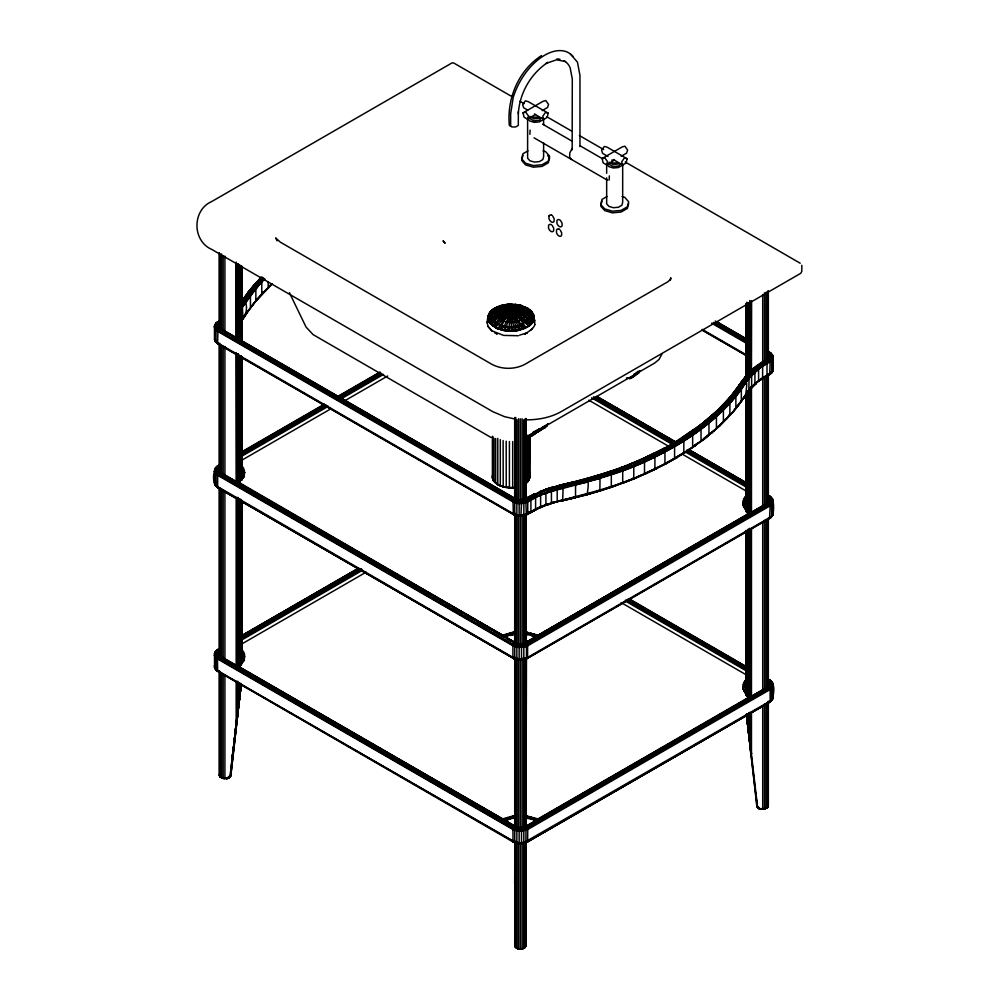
<?xml version="1.0" encoding="UTF-8"?>
<svg xmlns="http://www.w3.org/2000/svg" width="999" height="999" viewBox="0 0 999 999"><rect width="100%" height="100%" fill="white"/><g stroke="black" fill="none" stroke-linecap="round" stroke-linejoin="round"><path stroke-width="1.5" d="M215.959 668.731L218.082 671.64C215.597 670.042 213.599 667.182 214.997 664.26L214.585 667.569L216.771 670.766L219.43 671.216L218.719 671.628L216.771 670.766L214.585 667.569L214.473 653.945L216.458 650.399L218.719 649.263L219.43 649.675L218.007 653.696L220.667 657.067L218.981 655.169L218.968 652.634L220.517 651.286M223.364 474.9L218.981 471.441L218.968 468.906L220.517 467.557M219.28 672.102L219.28 774.962C219.418 777.384 223.464 778.895 224.912 778.209L224.912 675.349M237.3 682.255L237.263 714.922L236.164 723.276L236.164 681.218M237.325 666.683L237.55 498.638M237.575 483.079L237.75 353.933M237.762 339.922L237.874 263.686L238.099 338.449M219.28 774.962L220.354 773.051L219.568 775.973C221.928 779.407 229.533 779.869 230.819 775.274L241.209 683.965L236.538 723.239L237.787 713.948L237.799 681.206M237.799 667.182L237.849 497.377M237.849 483.366L237.874 354.058M237.874 338.486L237.899 263.711M239.298 683.566L239.173 702.035L237.2 715.546M239.298 666.445L239.373 499.862M239.373 482.742L239.423 356.643M239.435 339.51L239.46 264.785M238.299 683.378L238.311 706.78L239.623 698.825L240.147 684.515M240.172 665.821L240.384 500.761M240.409 480.519L240.572 355.944M240.584 341.933L240.684 265.634L240.809 341.845M240.834 683.403L240.509 689.26L240.509 684.59M240.522 664.335L240.597 499.25M240.609 480.569L240.659 355.969M241.283 501.56L241.146 665.396L240.959 500.524M241.296 479.882L241.408 356.418L241.433 479.757M241.421 341.146L241.508 265.909M241.371 663.348L241.421 501.411M241.783 663.448L241.721 500.299M241.77 478.696L241.758 357.03L241.783 478.409M241.783 341.621L241.783 266.808L241.783 341.496M494.055 438.386L494.055 481.443C492.07 481.705 492.882 470.504 492.557 476.198C493.469 486.451 506.53 488.548 514.822 487.562L509.415 487.649L509.415 441.521M215.484 651.598L214.473 653.945L217.208 650.162L220.667 652.172L219.568 653.046L217.332 651.348L215.484 651.598L214.473 655.307L217.482 658.915L512.912 829.47L519.155 831.205L527.759 829.47L770.142 689.535L770.903 688.536L768.968 686.276L766.957 687.699L768.643 685.789L768.056 683.678L770.416 682.23L772.314 682.542L773.151 685.926L771.603 688.473L769.979 688.648L527.597 828.583L525.924 830.319L525.961 945.529C524.987 949.899 518.618 949.612 515.659 947.427L514.71 944.642L515.084 939.385M514.81 842.432L514.71 884.09L514.822 840.921M514.947 827.197L514.897 657.205M514.96 643.356L514.947 513.973M514.972 498.464L514.972 417.445M524.887 843.006L524.887 947.439L525.961 944.642L525.861 842.432L525.861 883.903L525.212 883.715L524.999 870.566L525.312 842.307L524.975 866.233L525.961 884.09L525.012 862.499L524.912 947.102C522.352 950.099 515.784 949.637 514.71 945.529C515.584 949.275 519.842 949.2 522.839 948.675L525.249 947.277L524.05 948.201L525.961 945.529L524.05 948.201M525.786 946.328L525.387 880.681L525.212 883.715L525.711 881.78L525.961 884.09L525.012 858.69M525.462 658.666L525.324 826.747L525.112 658.266M525.599 643.593L525.586 515.484M525.649 498.563L525.661 418.993L525.711 498.401M525.861 945.828L525.961 943.655M525.961 827.409L525.899 658.503M525.961 643.344L525.936 515.109L527.759 513.461L527.759 501.823L525.561 498.851L521.266 500.949L518.843 500.149L521.266 500.949M525.936 499.512L525.949 418.456L525.961 499.775M540.584 428.334L528.371 435.726L528.046 481.443L524.612 484.328L528.109 481.118L529.682 477.959L528.971 464.86M746.078 695.391L746.016 530.531M746.091 511.713L746.066 393.469L746.203 510.377M746.103 304.308L746.203 376.448M746.678 531.143L746.515 694.517L746.34 530.781M746.69 510.926L746.802 392.682M746.815 375.574L746.877 302.447L747.052 375.674M768.343 701.161L768.343 805.581L767.632 807.342L765.222 808.74L759.839 808.628L757.454 806.056L746.79 714.023M746.79 695.316L746.84 531.655M746.84 511.388L746.877 391.371M756.705 800.049L756.705 805.681L758.541 808.291L757.08 806.031L747.976 727.584L747.901 713.736M747.914 696.565L748.014 529.57M748.014 512.4L748.089 390.671M748.101 373.501L748.139 303.271L748.301 373.389M751.46 711.85L751.46 753.895L746.415 714.585L749.312 738.436L749.337 712.437M749.5 528.359L749.225 697.015L538.074 818.918L525.162 815.571M749.512 512.762L749.625 389.523M749.637 372.365L749.7 302.16M761.188 809.153L758.353 808.303L761.188 809.153C758.716 810.639 755.456 803.233 757.379 807.354L759.777 808.878L762.712 809.153L762.712 705.968M762.712 809.153L767.394 807.492L768.169 806.393L767.632 804.445L768.069 806.593C766.021 809.702 760.926 809.527 758.541 808.291M238.811 702.871L238.848 682.604L238.811 702.871L239.623 698.825M238.873 665.459L239.098 498.651M239.123 483.066L239.298 356.793M239.323 339.648L239.435 264.822L239.623 339.722M747.527 696.39L747.776 529.47M747.801 512.312L747.976 390.621M748.001 373.464L748.114 303.259M748.888 696.116L749.213 529.482M749.25 512.35L749.487 389.323M749.525 373.751L749.662 302.11L749.75 373.776M749.312 737.399L751.46 753.895L746.39 714.223L750.374 746.952L750.436 712.774M750.474 697.165L750.873 528.621M750.898 513.011L751.198 386.601M751.236 371.004L751.398 300.774M768.968 517.832L768.905 518.518L770.504 517.932L772.939 514.81L772.627 511.151M767.12 686.987C772.864 685.302 766.183 681.093 768.905 679.882L769.542 679.869C775.948 683.89 773.701 693.806 772.177 699.862L522.165 843.656L527.16 842.194L769.542 702.26L772.939 698.538L772.627 694.879M526.635 436.288L526.261 483.279L528.046 481.443L527.597 436.813L526.411 483.079L525.599 437.162M220.042 320.454L216.833 322.677L214.473 326.298L214.473 339.285L216.658 342.982L219.081 343.818L217.957 343.931L214.723 339.86L214.997 336.613L215.334 341.546L217.957 343.931L513.374 514.485C525.374 520.604 535.202 507.729 545.904 504.67C578.983 495.067 613.186 488.523 644.517 473.551C676.123 459.365 706.243 440.621 729.894 415.035C743.156 402.56 749.625 383.441 767.007 375.324L767.007 363.686L764.809 360.726C745.154 370.379 737.037 392.17 721.64 406.605M529.158 474.063L528.983 479.907L529.445 436.351L536.088 432.13M217.957 343.931L216.021 341.833L216.021 330.194L214.473 326.298L216.109 323.077L219.68 322.252L220.205 322.952L218.631 326.261L220.667 329.42L217.819 325.612L219.68 322.252L217.957 321.653C213.986 323.414 213.112 329.433 217.482 331.256L512.912 501.823C524.8 508.116 535.002 495.754 545.904 493.031C582.717 482.704 620.616 474.787 654.919 457.08C687.924 440.896 719.218 419.255 741.345 389.473C748.663 376.698 760.002 366.833 772.627 359.603L773.126 356.818L772.277 354.633L769.68 352.272L768.543 352.385L767.944 352.884L769.804 355.794L768.868 358.054L760.264 363.836L768.868 358.054L770.803 358.666L771.765 360.152L771.565 373.077L760.127 379.657M215.484 467.869L214.585 471.328L216.358 473.913L513.399 645.516L519.155 647.477L520.029 647.04C518.194 642.919 525.187 642.27 524.737 646.478L519.155 647.477L512.912 645.741L217.482 475.187L214.473 471.578L215.01 468.556L216.321 467.532L219.568 469.318L220.667 468.444L218.119 466.658L216.458 466.67C212.862 472.015 211.726 483.866 218.082 487.912L513.511 658.466L516.545 658.965M214.51 653.658L216.358 657.642L513.399 829.245L519.155 831.205L520.029 830.768L520.129 827.696L525.811 826.56L768.194 686.613C772.227 686.413 770.266 678.771 767.919 681.056L768.905 679.882L770.142 680.219L773.151 684.565L772.627 698.888L770.504 701.66L525.949 842.632L770.504 701.66M239.211 697.577L239.498 692.931L239.261 697.227M513.511 658.466L515.022 658.353L513.511 658.466L512.912 657.379L512.912 645.741L516.858 647.177L523.801 647.177L527.759 645.741L770.142 505.806C774.6 503.933 773.588 497.827 769.542 496.141L768.905 496.153C766.42 497.352 772.489 501.598 767.12 503.259L766.957 503.971L768.643 502.06L768.056 499.937L770.416 498.501L772.314 498.813C774.1 503.958 774.075 510.951 772.177 516.133L527.759 657.379L519.155 659.115L512.912 657.379L215.21 485.189L218.082 487.912L214.997 484.527L215.01 468.556M214.997 668.256L215.01 652.285M524.987 457.018L525.474 437.15M748.813 727.759L748.601 727.11L748.713 730.631M504.22 305.244L511.888 304.57C552.947 309.952 513.136 339.223 494.617 320.891C486.501 311.75 501.461 303.708 509.652 304.583C533.441 305.582 513.061 304.37 507.817 304.245C501.798 304.945 493.693 307.068 490.684 312.063M527.784 309.028L522.14 305.756L518.419 305.419C512.737 308.491 490.709 332.867 508.741 331.081C509.265 322.202 510.864 313.399 511.888 304.57M515.084 883.765L514.947 870.816M500.299 439.61L500.299 485.739L509.428 487.812L512.674 487.774L512.687 441.521M240.397 687.062L240.359 688.061L240.747 684.427L240.185 687.886M529.882 134.328L530.082 130.12M572.165 149.875L572.29 78.971L570.129 67.67A38.998 22.515 -60 0 0 564.148 60.789M609.153 180.082L609.34 175.886M214.997 484.527L214.997 480.531L214.473 483.204L216.771 487.037L514.323 658.716L216.771 487.037M511.513 304.795L515.159 305.007L515.209 304.37L522.19 306.106L518.818 305.045M749.412 513.099L750.137 513.836L749.412 513.099L538.074 635.189L525.162 631.843M750.149 698.351L750.149 697.127L749.25 696.428L749.75 697.939L749.225 697.015M750.137 697.564L749.425 696.615M525.374 879.657L525.087 868.755M511.513 304.146L507.804 304.283L510.289 304.845M513.061 658.079L520.067 660.027L527.16 658.466L770.504 517.932L772.627 515.159L773.151 500.836L770.679 497.315L768.855 498.089L768.056 499.937M240.147 693.506L240.722 688.311L230.544 775.411L227.847 778.258C213.611 777.21 231.231 780.856 230.919 775.062L241.109 684.79L239.997 695.316M497.627 307.143C507.729 301.273 515.397 317.857 519.942 325.125L519.667 330.157L516.096 330.831L519.692 330.032M241.071 684.839L241.121 684.103L240.334 689.785M237.862 714.56L236.164 723.276L237.799 710.801M525.661 878.72L525.137 870.029M756.855 806.181L749.824 744.442L750.649 749.1L749.762 745.179L750.374 746.952M516.096 330.831C515.347 321.79 512.275 312.437 507.43 304.757L500.786 305.507L501.186 306.156C512.737 304.608 520.929 333.191 528.646 326.124C524.15 317.183 501.436 302.06 492.569 310.252M749.824 741.42C748.963 739.372 749.675 743.531 749.824 741.42L749.824 713.386M525.212 883.715L525.399 881.692M767.394 498.264L768.755 499.725L768.643 500.974L770.691 499.562L773.151 500.899M773.151 512.475L772.939 514.81L769.542 518.531L770.142 505.806L768.968 502.547C772.302 501.698 769.779 495.042 767.919 497.327L768.905 496.153L770.142 496.478L772.789 499.512M767.394 681.992L768.755 683.453L768.643 684.702L770.691 683.291L773.151 684.627M768.194 701.835L769.542 702.26L770.142 701.173L770.142 689.535L768.968 686.276M214.473 327.647L216.433 330.032L516.858 503.259L517.869 502.934L518.656 499.937L524.463 499.288L546.765 489.323L586.913 478.958L622.489 467.47L655.594 453.171L675.799 442.22L694.23 430.269L718.094 410.826L731.28 397.09L750.436 372.24L758.84 365.122L769.829 358.117L770.903 355.494L768.543 352.385M529.12 479.807L529.807 436.551C532.23 436.463 547.002 424.675 538.698 430.944L540.571 430.257M514.71 943.655L514.71 942.382M529.12 474.225L529.058 479.295M534.153 318.444C531.918 309.353 508.841 312.262 501.348 312.325C497.789 313.324 485.439 314.485 488.648 320.304C485.352 309.902 504.695 311.788 511.051 311.813C518.631 312.275 528.883 313.261 533.966 318.693M488.099 318.169L488.299 315.509L492.182 314.673M768.905 702.247L768.968 701.56M232.23 756.93L232.58 753.87M235.227 730.856L235.577 727.784M236.563 720.329L230.17 775.436C220.704 783.166 233.816 776.623 230.919 772.252M231.281 766.358L231.643 763.273M232.342 757.13L232.705 754.045L232.193 758.716M233.591 746.353L233.229 749.437L233.616 746.34M236.263 723.276L236.613 720.204L236.301 723.239M237.225 714.522L237.7 710.401M238.761 701.735L238.224 706.355L238.811 701.685M239.822 692.507L239.285 697.127L239.885 692.444M232.355 757.117L232.717 754.033M240.247 689.372L240.784 684.752M528.021 308.441C516.046 305.332 505.169 315.122 497.277 322.977C491.071 327.797 501.998 332.829 498.913 323.863C505.706 316.046 516.658 302.572 528.059 308.579M237.275 714.185L237.637 711.101M238.174 706.48L238.773 701.236M233.267 749.525L233.629 746.453M234.178 741.857L234.715 737.262M235.264 732.667L235.801 728.071M236.351 723.476L236.713 720.416M237.25 715.821L237.799 711.226M238.336 706.63L238.886 702.035M239.248 698.975L239.972 692.844M504.17 304.882C512.724 309.178 515.447 321.391 519.63 329.682L525.936 327.485L530.706 324.238C522.04 315.372 501.598 302.759 490.509 311.975M237.25 712.212L237.362 711.276M517.632 646.84C516.183 644.455 521.366 642.594 519.393 644.879L517.607 644.542L518.718 644.093L519.393 644.879M517.632 830.569C516.183 828.183 521.366 826.323 519.393 828.608L219.206 655.419L217.495 655.906L216.021 657.854L216.021 669.48L217.482 670.541L512.912 841.108L519.155 842.844L527.597 841.807L527.759 829.47L526.523 826.96L525.174 826.548C521.803 827.597 524.4 827.234 524.737 830.206L516.858 830.906L512.912 829.47L513.061 841.807L515.621 843.081L518.269 843.094L515.621 843.081L514.747 841.957L513.061 841.807L516.033 843.131M238.511 701.96L238.324 705.057L238.311 701.822M244.468 476.973L243.731 476.298L243.731 471.004L241.696 467.095L242.382 466.296L244.73 472.427L241.696 480.207L244.73 472.427M219.455 775.773L220.23 776.872L219.992 773.825L219.992 776.722L224.088 778.496L219.992 776.722M239.223 696.303L239.635 693.044L239.36 693.993M238.374 665.796L237.5 666.945L242.382 662.287L244.468 658.254L244.468 654.058L242.382 650.024L241.696 652.047L243.981 657.991L243.731 654.732L241.696 650.824M749.812 513.011C742.781 509.94 740.296 499.85 747.027 495.079M742.894 505.494L743.156 503.396L745.928 498.938L743.943 501.336L745.928 497.714L745.242 496.915M749.812 696.753C742.781 693.668 740.296 683.578 747.027 678.808M742.894 689.223L743.156 687.125L745.928 682.667L743.943 685.064L745.928 681.443L745.242 680.644M575.536 496.84L575.124 497.827L560.676 501.136L575.536 496.84L575.549 484.702L574.25 481.805L546.191 489.035L524 499.575L525.037 498.951M239.623 694.155L239.36 695.204L239.498 692.931M214.51 469.93L218.082 465.522L220.067 466.658L218.981 470.354L216.958 468.668L215.01 469.18L217.645 474.288L217.645 487.524M487.05 322.552L488.224 317.944M487.4 322.852L487.687 320.716M534.752 324.725L534.702 320.542M513.386 642.345L516.083 643.905L515.484 642.819L219.206 471.69L217.495 472.177L216.021 474.125L216.021 485.751M513.386 826.073L516.083 827.634L515.484 826.548L514.148 826.96L512.912 829.47M240.322 686.95L240.572 685.177M525.362 878.645L525.262 873.85M238.311 706.78L239.211 702.547M768.968 500.561L768.643 502.06L768.755 499.725M768.968 684.29L768.643 685.789L768.755 683.453M769.542 702.26L772.939 698.538L773.151 696.203M240.846 686.525L241.109 684.79M767.007 375.324L764.585 377.422L771.565 373.077L772.639 371.516L772.627 367.232M518.394 515.659L513.886 514.585L217.607 343.531L217.957 329.695L220.205 328.396L517.195 499.775L219.143 327.784L216.021 330.194M518.319 113.586C519.592 93.107 530.719 73.714 547.827 62.363L545.966 63.486L556.518 59.815L565.459 61.551M768.868 358.054L766.957 360.04L769.005 356.481L767.831 354.57L770.291 352.834L773.151 356.918L773.151 369.905L769.667 374.55L767.944 373.951M772.639 371.516L773.126 356.818L772.277 354.633M215.035 324.613L214.498 326.848M525.024 632.879L537.212 636.351L537.375 635.314M525.024 816.608L537.212 820.079L537.375 819.043M768.056 683.678L768.855 681.817L770.679 681.043L772.789 683.241M768.169 358.491L767.082 359.415L769.617 356.98L771.777 357.255L772.851 358.566L771.765 360.152M240.509 689.26L240.659 688.373M513.511 842.194L515.022 842.082L513.511 842.194L217.645 671.253L217.482 658.915L218.719 656.405L220.067 655.981M512.912 645.741L514.847 642.832L517.357 643.781L218.381 471.715L216.958 468.668L218.719 465.534L216.321 467.532L215.959 469.93L218.082 473.401L513.723 644.517L520.042 645.966L527.597 644.855L769.979 504.92L771.603 504.745L773.151 502.197M515.197 304.333L512.624 307.205L505.107 330.194L508.766 331.019M525.462 871.353L525.412 870.079M525.349 877.634C526.685 874.25 523.988 874.487 525.636 877.709M524.575 499.987L524.7 499.35M528.696 512.075L530.419 512.674L530.894 511.65L530.894 500.012L529.907 497.752L527.834 497.539L527.709 498.176L533.978 494.118L535.963 496.066L535.601 497.477L530.769 499.238L525.924 502.672L526.336 514.847M763.948 361.213L765.359 364.21C751.198 372.028 743.069 386.438 733.029 398.464C714.685 419.568 691.695 436.176 667.245 449.513C625.174 475.174 575.124 479.87 530.769 499.238C570.579 479.245 617.107 476.161 656.318 453.883C691.72 435.614 727.434 411.763 747.015 376.061L749.038 378.034L748.838 390.921L746.141 394.617L732.891 412.187L719.617 425.986L704.133 439.185L694.118 445.741L697.752 443.044M769.667 374.55L770.142 361.888L769.155 359.615L767.419 359.016M527.584 435.277L529.807 436.551C531.48 437.987 544.992 424.987 539.51 430.869L529.707 436.501L529.682 477.959M543.856 428.146L541.97 428.583L543.706 428.446M502.922 635.302L502.709 636.338L504.12 636.151L513.336 633.179L513.124 632.155L502.597 635.189L238.374 482.067L237.5 483.216L238.212 482.48M502.922 819.03L502.709 820.067L504.12 819.879L513.336 816.907L513.124 815.883L502.597 818.918L238.212 666.208M573.788 482.804L574.25 481.805L598.463 475.149L600.024 477.972L599.862 490.871L560.676 501.136M514.71 643.156L514.747 502.672L516.246 499.8L518.656 499.937M527.759 657.379L524.737 658.99L517.632 659.352L522.34 659.927L527.597 658.079L527.597 644.855L525.811 642.832L523.276 643.593M525.299 875.112L525.549 873.9M527.534 632.155L527.534 634.602L525.162 634.29M527.534 815.883L527.534 818.331L525.162 818.019M525.611 876.448L525.586 875.174M772.627 359.603L770.017 361.114L772.589 358.004L772.864 356.306L772.027 355.681L769.804 355.794L768.643 358.142L769.392 354.62L771.49 354.158L772.027 355.681C765.496 366.795 750.424 371.715 743.231 383.404L740.421 383.466L731.817 395.392L721.403 406.618M549.013 215.934L548.938 218.469A3.921 2.385 63 0 0 551.423 221.94A3.921 2.385 63 0 0 554.058 221.316L554.158 218.793L552.759 216.171M540.234 430.232L542.519 426.985M217.482 466.608L218.082 465.522L217.208 466.433M770.679 497.315L771.578 500.849L769.817 503.034L768.194 502.884L524.213 643.431L767.557 502.872L769.817 503.034L770.903 504.807L770.142 505.806M214.997 328.971L217.195 326.735L220.542 328.783L218.993 327.297M534.752 324.4C534.765 329.658 518.768 336.838 527.035 332.954M540.546 428.858L539.198 430.219M520.879 516.171L521.503 503.558L515.134 502.31M515.384 646.316L516.545 643.681L518.718 644.093L514.847 642.832M515.384 830.044L516.545 827.409L518.531 827.559M530.357 310.264C522.539 307.792 514.123 310.764 506.543 313.149C502.697 314.935 485.801 320.604 493.131 326.049C499.787 315.659 514.697 307.829 527.934 308.379L530.357 310.264L533.703 316.621M709.477 417.994C721.59 406.73 733.541 394.83 742.245 380.731L752.796 368.906L758.004 364.972L759.69 365.734L760.576 367.357L749.038 378.034M527.709 110.127L523.701 107.817L522.652 104.72L525.387 100.849L528.109 101.573L548.176 113.149L547.14 117.457L543.768 119.405L534.403 113.998M607.991 156.481L602.634 153.396L601.598 150.287L604.32 146.428L607.055 147.14L627.122 158.729L626.073 163.037L622.702 164.972L613.336 159.565M489.31 314.023C501.798 307.455 520.504 312.899 533.978 318.182L533.266 320.829L534.103 318.281M546.665 426.086L547.752 423.963L546.665 426.086L537.037 431.643M240.447 686.051L240.634 685.277M516.121 330.794L512.425 331.069L513.561 326.311L509.652 304.583M514.81 875.174L515.109 874.038M494.68 308.179L501.186 306.156M522.964 155.382L521.603 160.389L525.574 164.897L533.391 167.195L542.057 166.408L548.251 162.825L549.625 157.83L547.639 155.569M602.035 201.036L600.661 206.031L604.645 210.552L612.449 212.849L621.116 212.05L627.322 208.466L628.683 203.471M533.891 316.571L532.005 311.938L528.009 310.639L519.767 310.252L501.71 314.31L488.449 319.767L489.597 322.352L488.449 319.767C499.35 309.29 521.028 309.827 533.041 314.535M525.961 827.072L526.498 644.73L769.542 504.02L769.817 503.034M517.357 827.509L515.022 826.797L513.061 828.583L520.042 829.694L526.498 828.458L769.542 687.749L771.578 684.577L770.679 681.043M562.05 499.7L562.649 500.636L587.387 494.642C587.125 490.796 590.147 481.231 586.101 478.883L561.625 485.014L581.343 480.569M528.683 326.286L532.367 322.327L529.37 318.206M489.423 322.352L492.869 318.519M515.459 945.254L515.409 947.277M239.211 695.079L239.498 694.118M492.557 476.198L492.557 478.059L493.119 474.363M528.533 326.486L530.819 324.375L526.585 321.715M530.956 632.904C527.996 636.838 539.36 637.137 530.631 635.127M530.956 816.633L530.956 819.08L525.024 817.831M490.384 311.825C499.338 306.506 510.901 311.8 520.117 314.772C524.775 313.449 532.892 328.047 533.466 320.292L529.807 316.933M515.696 826.673L219.43 655.993C216.308 655.144 216.209 650.474 219.43 649.675L220.067 650.386L218.981 654.083L216.958 652.397L215.01 652.909L217.645 658.016M487.35 320.055L488.186 315.609M527.447 119.118L528.483 116.009L525.761 112.15L523.026 112.862L524.075 117.17L527.447 119.118L535.464 114.485M606.505 164.76L607.542 161.663L604.82 157.805L602.097 158.516L603.134 162.812L606.505 164.76L614.535 160.127M220.517 472.639L219.206 471.69L220.667 473.339L218.007 469.967L219.43 465.934L218.119 466.658M768.681 496.628L769.542 496.141L770.516 497.065M768.681 680.356L769.542 679.869L770.516 680.806M214.473 471.578L217.02 469.742L219.093 471.378L218.968 468.906M214.585 483.841L215.085 484.577L215.484 481.943L215.01 481.081L214.473 481.855M220.667 657.067L218.981 655.169L218.968 652.634M217.495 669.78L215.684 669.592L215.01 664.81L214.473 665.584M512.674 487.812L515.259 487.462M767.557 502.872L770.529 500.624L772.939 502.297M524.213 827.16L768.056 686.812L768.843 685.127L770.529 684.352L772.939 686.026L771.603 688.473L771.603 700.112M670.404 279.583L670.891 277.797L669.917 280.195L670.566 279.445L667.719 281.855L524.85 364.348C514.797 369.63 501.998 369.63 491.945 364.348L280.382 242.195L275.662 237.912L277.085 240.884M515.771 326.061L519.63 329.682L508.741 330.569L501.623 329.47C508.004 322.415 508.603 311.164 516.308 304.982M748.338 729.757L748.326 714.185M244.468 658.254L241.696 662.712L237.812 666.121L237.812 667.344M242.382 662.287L241.696 663.935L244.73 656.156M488.136 315.759C498.414 303.346 522.689 314.535 533.441 320.816M488.186 315.909L489.11 313.436L492.482 313.386M488.324 316.034L489.135 313.961M769.155 374.65L771.565 373.077L772.901 369.792M661.85 354.27L659.04 359.44L654.682 363.049L525.799 437.462M524.737 658.99L521.94 659.427L522.34 659.927M522.165 843.656L527.759 841.108M632.854 376.973L634.59 373.726C633.553 377.085 629.732 379.008 626.448 378.009M534.14 633.928L533.728 636.126L536.538 637.374L537.037 635.214M534.14 817.657L534.14 820.104L530.631 818.855M620.154 163.536L619.193 165.772L613.436 166.733L609.115 164.335M528.109 481.118L529.158 479.67L528.995 436.088L539.248 429.295M517.195 499.775L515.109 498.851L513.024 501.048L513.374 514.485C523.538 519.942 531.593 509.702 540.609 506.78L541.783 506.98C560.239 498.601 580.968 498.264 599.662 490.222M525.961 939.709L525.212 939.335L525.961 942.382L525.212 945.254M263.424 277.747C254.583 286.85 246.853 296.915 241.146 308.241M214.473 655.307L217.02 653.471L220.517 656.368M756.231 370.729L754.395 368.581L752.796 368.906L746.028 376.036L742.195 382.942L755.294 369.155L769.155 359.615L769.829 358.117L767.944 358.916M768.056 503.084L768.843 501.398M768.056 686.812L768.843 685.127M768.056 359.165L768.83 357.542M230.919 775.062L230.769 775.561M217.645 474.288L219.43 472.265M769.979 504.92L772.439 501.461L772.314 498.813M769.979 688.648L772.439 685.189L772.314 682.542M536.138 496.715C571.665 482.505 611.513 478.521 646.266 460.639C683.903 443.194 720.654 419.58 744.267 384.802L748.001 376.548M540.884 117.894L539.772 120.105L533.953 120.941L529.795 118.444M572.04 148.489L569.805 152.959L569.605 157.155L571.528 159.478M241.296 303.496L249.363 291.134L261.476 277.085L248.351 292.033L242.158 301.074M240.946 320.741L255.856 300.836L271.341 284.752L263.536 292.37L262.55 292.27M214.585 471.328C214.822 475.062 216.246 469.43 218.431 470.866L220.067 472.252M214.585 655.057C214.822 658.791 216.246 653.159 218.431 654.595L219.093 655.107M628.583 378.196C634.04 378.171 634.577 371.366 640.197 370.791C633.628 379.245 620.379 382.555 639.223 372.652M633.828 375.549L635.152 373.701M525.586 941.183L525.586 942.706M260.751 277.497L253.796 285.789M537.037 818.943L536.538 821.103L533.728 819.854M240.946 309.103L246.978 299.638L244.168 298.289L241.483 301.586L254.383 284.478L256.131 284.128L257.842 285.539L255.856 289.198L242.357 306.218L242.957 318.406L241.533 320.179L249.762 308.654M272.128 283.716L261.775 294.043L251.486 306.293L258.217 298.401L255.856 300.836L241.533 320.179M218.119 650.386L218.719 649.263L215.896 652.447L218.082 657.13L515.621 829.008L513.399 829.245M532.342 322.852L533.578 320.404M241.933 301.248L244.168 298.289M243.132 299.213L248.601 291.571L251.398 291.696L246.978 299.638L241.621 305.357L242.357 306.218M220.23 774.125L220.105 776.073M524.15 659.54L526.81 658.254M672.414 444.006L701.822 423.851L717.157 410.751L730.294 397.065L748.763 372.639L764.285 360.826M770.916 700.811L772.439 699.263M502.06 636.113L502.597 635.189M502.06 819.842L502.597 818.918M600.024 477.972L611.987 474.113C665.084 456.218 718.668 426.86 748.8 377.435M597.552 476.286L598.463 475.149M533.354 314.335L532.005 311.938C517.132 308.429 501.86 313.187 490.921 323.776L498.389 328.446C503.521 320.679 512.612 304.907 522.302 306.693M497.552 306.668L505.032 308.329L511.051 311.813L511.326 326.398L508.741 330.569L506.88 326.136M702.597 439.46L703.483 439.585C720.229 426.236 735.751 410.901 747.277 392.644M251.398 291.696L252.123 292.545L255.856 289.198L264.123 278.634L246.978 299.638L250.437 296.116L257.118 284.665M241.621 305.357L246.229 298.788M766.957 503.971L769.942 501.635L772.177 503.621L770.903 504.807M766.957 687.699L768.181 686.226L769.817 686.763M220.205 328.396L219.568 328.546L219.568 253.396M769.005 356.481L768.643 357.055L767.831 354.57M772.652 514.198L773.151 513.411M514.71 945.529L517.944 948.763L522.065 948.613L522.065 842.632M772.652 697.926L773.151 697.14M525.561 498.851L520.779 500.424L513.886 499.55L216.134 327.185L215.846 324.088L219.568 325.399L220.667 324.525M737.2 388.461L742.245 380.731L746.028 376.036L747.015 376.061L741.171 382.967M237.812 483.616L237.812 482.392L243.681 476.585L242.957 478.296M241.483 301.586L243.381 298.751L241.945 301.099C249.088 299.65 246.653 316.596 242.545 319.293L247.352 312.45L244.93 315.971L243.431 316.183M515.696 642.944L513.061 644.855L515.621 645.279L513.399 645.516M488.948 313.661L490.497 311.451L493.843 310.926M740.421 383.466L742.694 380.232C749.787 379.233 745.092 391.183 746.141 394.617L743.993 397.352M749.974 745.654L750.324 712.874M241.333 303.833L250.387 291.171L262.45 277.173M242.957 306.78L250.437 296.116L250.437 307.754M742.082 381.406L746.028 376.036M748.75 390.509L741.345 401.111L741.345 389.473M734.103 410.302L742.282 399.662M751.635 375.549L751.635 387.187L744.992 395.367M241.121 302.809L245.205 298.301L244.243 301.186L241.533 303.921M745.766 394.38L747.302 392.395M515.746 947.102L514.81 945.828L514.747 830.319M254.383 284.478L248.351 292.033L251.785 288.087M744.267 384.802L746.303 382.305M214.773 325.1L217.957 321.653M214.997 468.893L220.779 463.961M214.997 652.622L220.779 647.689M770.017 374.15L772.627 371.228M230.507 775.674L230.245 776.735M546.89 425.362L543.993 427.872L546.778 425.799L545.342 427.497L529.445 436.351L529.732 477.809L529.732 475.924M756.68 382.192L750.499 387.575L756.056 383.591L748.064 391.408L758.591 380.944L766.882 375.961L758.903 380.457M532.517 322.627L530.819 324.687M516.858 503.259L516.858 514.897L520.929 515.959L527.634 514.085L519.155 515.197L513.024 514.085L515.659 515.459M539.51 430.869L529.445 436.351L540.946 429.17L539.772 430.232M545.342 427.497L541.545 428.821M520.029 647.04L521.503 647.477L527.597 644.855M547.739 424.113L542.869 426.985L540.409 430.294L537.986 431.693M257.979 298.851L271.341 284.752M728.483 415.584L730.281 413.611M217.208 650.162L218.082 649.25M513.511 643.955L520.067 644.954L525.949 643.831L768.905 503.296M513.511 827.684L520.067 828.683L525.949 827.559L768.905 687.025M514.747 502.672L513.024 501.048L520.879 502.422L526.248 501.336C539.91 489.947 558.216 487.437 574.687 482.13L559.615 485.152L555.319 487.112M257.842 285.539L264.972 279.096M239.972 481.993L239.972 480.769L242.382 478.558M746.141 381.568L748.75 378.871M243.681 468.269L242.957 470.229L243.981 474.263M243.681 651.997L242.957 652.734L243.681 654.445L242.382 652.472M254.146 284.94L257.792 281.194M760.376 366.733L764.535 362.55L766.545 362.125M699.687 425.961L718.493 409.602M490.347 311.663L492.407 309.628L494.905 309.79M495.467 327.123L498.913 323.863M716.558 411.6L699.312 425.974M769.979 518.144L772.177 516.133L769.942 516.92M770.903 688.536L772.627 687.25M769.979 701.872L772.177 699.862M748.763 372.639L753.496 368.469M513.336 634.402C504.857 635.277 514.36 636.6 513.336 633.179M513.336 816.907L513.124 818.331L515.496 818.019M768.169 805.394L768.169 806.393M244.468 470.317L243.731 471.004L244.468 472.777M244.468 654.058L243.731 654.732L244.468 656.505M693.368 430.132L680.506 439.323L693.368 430.132L695.953 432.467M767.557 519.293L526.498 658.803M525.949 842.632L527.597 841.807M627.097 465.959L633.204 462.737L635.139 465.434M522.465 500.049L523.863 502.747L523.838 515.609L521.503 515.197M704.133 439.185L685.976 451.985L695.604 445.517L694.979 445.891M703.746 438.536L710.564 432.979L712.15 432.667M703.483 439.585L718.93 426.411L732.891 412.187M541.47 55.594C518.456 70.492 506.743 98.514 509.34 125.437L511.963 126.96L515.696 126.96L518.319 125.437L518.319 111.651M515.109 513.886L513.374 514.485M219.081 321.765L216.721 325.399L219.081 328.509L516.083 499.987L515.621 498.951M652.022 455.094L654.869 452.947L657.042 455.532M518.269 644.08L521.94 644.143L525.811 642.832M514.847 826.56L520.154 827.946L525.811 826.56M754.457 383.916L765.197 377.06L762.624 378.047L762.624 366.408L771.603 360.826M519.617 330.194L528.646 326.124M498.314 328.908L501.71 329.932L498.289 328.783M768.381 685.913L769.942 685.364L772.177 687.349M498.389 328.446L502.659 325.274M244.468 474.525L243.731 476.298M218.631 326.261L218.981 327.51L217.819 325.612L214.76 326.323L216.658 329.42L513.374 500.249L523.488 500.986L535.427 495.054M771.603 372.452L766.458 375.636M770.142 689.535L771.603 688.473M768.968 502.547L524.213 643.431L525.174 642.819M696.278 428.559L683.828 436.551L685.252 436.363L686.912 438.598M529.907 497.752L534.702 494.343L524.463 499.288M237.475 482.779L238.199 482.267M237.475 666.508L238.199 665.996M676.498 457.842L686.575 451.623L675.699 457.654L685.152 451.81M504.595 820.966L510.027 818.855L509.715 816.633M216.109 323.077L218.469 321.553L217.794 322.777L219.455 324.25L218.981 326.436L218.793 325.199M492.307 309.69L494.805 308.004L499.35 306.893M492.42 310.152L494.817 308.529M243.681 660.314L242.957 662.025M743.144 398.476L743.893 397.977M610.464 472.09L620.267 468.618L609.889 471.603L610.851 471.615L611.987 474.113M598.963 490.821L611.376 487.3L634.902 478.371L656.755 468.494L677.072 457.505L666.57 463.461L655.506 468.593L654.782 467.882M522.802 514.672L523.189 515.509L525.861 515.134L535.601 509.115L535.601 497.477M552.16 502.972L546.915 504.632L547.489 504.932C566.808 498.301 542.832 505.831 541.321 507.28L529.295 512.562M735.276 390.534L737.025 390.06L739.06 391.97M737.949 405.606L738.686 405.132M705.269 421.59L701.173 424.238L702.709 423.976L704.495 426.123M216.458 466.67L217.645 465.896M216.458 650.399L220.342 648.076M488.449 319.767L496.828 315.247L511.051 311.813L518.319 316.471L528.546 325.974M729.57 397.527L731.28 397.09L733.278 399.051M631.181 464.373L621.453 467.47L622.489 467.47L623.701 469.93M633.141 477.659L634.902 478.371L611.376 487.3M723.301 404.408L724.974 404.021L726.922 406.031M726.535 419.155L724.874 419.543M751.448 387.637L751.635 387.187M543.468 490.846L539.435 491.733L540.546 491.695L541.845 494.13M541.321 507.28L545.904 504.67L547.902 504.657M716.47 411.176L718.094 410.826L719.992 412.887M719.617 425.986L717.994 426.336M760.376 363.998L762.674 362.562M650.636 455.619L643.718 458.291L654.869 452.947M709.09 417.794L710.676 417.482L712.512 419.592M645.504 473.888L656.755 468.494L644.817 473.638L654.17 469.218M755.356 384.028L756.056 383.591M230.007 776.772L229.27 777.684M504.595 637.237L506.93 636.126L506.518 633.928M506.518 820.104L510.027 818.855M530.419 512.674L536.026 509.59L535.601 509.115M520.029 830.768L521.503 831.205L527.759 829.47M672.702 444.031L675.299 442.457M666.57 463.461L667.12 463.136L655.506 468.593M492.969 325.562L497.277 322.977M667.432 450.149L665.147 447.614L661.9 450.074L675.012 442.033L677.397 444.505M675.012 442.033L674.437 442.37L679.295 439.935M247.09 312.912L245.279 313.361M239.972 480.769L240.597 480.394M240.597 664.123L239.972 665.734M762.337 362.075L764.809 360.726L762.949 361.713M692.757 430.507L697.464 427.709M769.155 359.615L770.803 358.666M523.026 112.862L543.094 101.286L545.829 100.562L548.551 104.433L547.514 107.53L542.157 110.614M542.832 119.855L539.298 121.903L534.34 122.353L529.882 121.041L527.609 118.456L527.609 158.179L529.882 160.764L534.34 162.075L539.298 161.626L542.832 159.578L543.618 156.718L543.618 142.969M217.607 322.053L220.742 320.242M527.934 150.874L522.964 153.734L521.603 158.729L525.574 163.249L533.391 165.547L542.057 164.748L548.251 161.176L549.625 156.169L545.641 151.661L543.044 150.899M602.097 158.516L622.165 146.928L624.887 146.216L627.609 150.075L626.573 153.172L621.216 156.269M621.902 165.497L618.356 167.545L613.411 167.994L608.94 166.683L606.668 164.111L606.668 173.277M606.992 196.516L602.035 199.375L600.661 204.383L604.645 208.891L612.449 211.189L621.116 210.402L627.322 206.818L628.683 201.81L624.712 197.303L622.102 196.541M240.971 452.297L324.463 404.096M336.588 397.103L379.67 372.227M241.621 452.31L323.751 404.895M337.225 397.115L380.307 372.24M244.418 451.061L259.228 442.507M263.274 440.172L271.353 435.514M274.038 433.953L283.466 428.509M286.164 426.96L290.197 424.625M292.894 423.077L295.592 421.516M298.276 419.967L302.322 417.632M305.02 416.071L307.704 414.523M310.402 412.962L314.435 410.626M317.133 409.078L319.83 407.517M341.371 395.08L356.181 386.538M360.227 384.203L368.306 379.533M370.991 377.984L377.734 374.088M240.971 453.496L324.463 405.294M339.273 396.753L379.67 373.426M241.621 454.22L326.448 405.244M338.574 398.251L381.655 373.376M240.709 455.894L326.885 406.143M340.359 398.364L382.105 374.263M240.871 456.78L328.396 406.256M340.509 399.25L383.604 374.375M241.096 460.626L331.206 408.603M344.118 401.148L387.687 375.999M629.17 378.384L633.104 376.173M240.971 636.026L358.129 568.394M241.883 635.639L357.692 568.781M241.621 636.038L358.766 568.406M244.418 634.79L248.451 632.454M251.149 630.906L253.846 629.345M256.531 627.797L260.577 625.461M263.274 623.9L265.959 622.352M270.005 620.017L272.69 618.456M275.387 616.907L290.197 608.354M294.243 606.018L302.322 601.361M305.02 599.8L314.435 594.368M317.133 592.807L321.178 590.471M323.863 588.923L326.561 587.362M329.258 585.814L333.291 583.478M335.989 581.918L338.673 580.369M341.371 578.808L345.417 576.485M348.102 574.924L350.799 573.376M354.832 571.041L357.53 569.48M240.971 637.225L359.478 568.818M241.621 637.949L361.463 568.756M240.709 639.622L361.9 569.655M240.871 640.509L362.063 570.541M241.096 644.367L366.171 572.152M524.575 643.905L527.272 642.345M529.957 640.796L534.003 638.461M536.7 636.912L539.385 635.352M542.082 633.803L546.116 631.468M548.813 629.907L551.51 628.359M554.195 626.798L563.623 621.353M567.669 619.03L570.354 617.469M573.051 615.921L599.987 600.362M602.672 598.813L612.1 593.369M614.797 591.82L624.225 586.376M626.91 584.815L630.956 582.492M633.653 580.931L636.338 579.383M639.035 577.822L643.069 575.486M645.766 573.938L648.463 572.377M651.148 570.829L655.194 568.493M657.891 566.933L660.576 565.384M664.622 563.049L667.307 561.5M670.004 559.939L684.814 551.386M688.86 549.063L696.94 544.393M699.625 542.832L709.053 537.4M711.75 535.839L715.784 533.503M718.481 531.955L721.178 530.394M723.863 528.846L727.909 526.51M730.606 524.962L733.291 523.401M735.988 521.853L740.022 519.517M742.719 517.957L745.416 516.408M749.45 514.073L752.147 512.512M754.844 510.964L757.529 509.403M761.575 507.08L764.26 505.519M529.957 824.525L534.003 822.189M536.7 820.641L539.385 819.08M542.082 817.532L546.116 815.196M548.813 813.636L551.51 812.087M554.195 810.526L558.241 808.191M560.938 806.643L563.623 805.082M567.669 802.759L570.354 801.198M573.051 799.65L575.749 798.089M579.782 795.753L582.479 794.205M585.177 792.644L594.592 787.212M598.638 784.877L601.336 783.316M604.02 781.767L630.956 766.221M633.653 764.66L643.069 759.215M645.766 757.667L655.194 752.222M657.891 750.661L661.925 748.338M664.622 746.777L667.307 745.229M670.004 743.668L674.05 741.333M676.735 739.784L679.432 738.224M682.13 736.675L686.163 734.34M688.86 732.791L691.545 731.231M695.591 728.895L698.289 727.347M700.973 725.786L715.784 717.232M719.829 714.909L727.909 710.239M730.606 708.691L740.022 703.246M742.719 701.685L746.765 699.35M749.45 697.801L752.147 696.241M754.844 694.692L758.878 692.357M761.575 690.809L764.26 689.248M568.181 802.759L570.879 801.21M665.022 746.852L667.707 745.304M765.421 360.939L763.736 361.9L766.021 361.426M667.045 462.562L674.462 458.354M528.995 436.088L540.834 429.445M263.536 292.37L264.498 291.508L257.23 299.275L256.231 299.213M218.981 467.27L220.067 466.658M218.981 650.998L220.067 650.386M533.653 433.529L537.874 431.818M519.393 500.949L520.716 500.049L520.891 503.096L517.869 502.934M532.754 432.48L539.223 428.996M539.435 491.733L552.784 486.938L554.27 489.785M528.171 497.14L533.978 494.118M643.718 458.291L665.147 447.614M530.769 512.287L536.026 509.59M535.501 509.902L529.907 512.774L534.79 509.677L541.783 506.98M655.719 453.209L660.664 450.699L654.345 453.259M493.618 319.73L489.41 321.828L490.771 324.076M524.025 307.53L525.224 306.93L527.922 308.916M525.162 333.766L527.072 332.817M494.717 308.354L496.603 307.43M533.966 494.905L536.6 493.681M643.056 459.265L650.736 455.681M515.384 842.557L519.155 842.844L520.067 843.755L517.757 843.581L512.912 841.108M760.576 367.357L762.624 366.408M219.455 324.25L220.542 323.751M533.441 433.416L535.976 432.255M768.905 518.518L770.504 517.932M637.924 476.61L642.07 474.837M634.427 478.658L646.003 473.588M530.419 498.439L535.963 496.066M633.828 463.236L640.446 460.427M515.084 939.709L515.084 941.183M762.712 808.84L766.62 808.154L762.712 809.015M532.654 495.516L527.834 497.539L536.426 493.518M526.011 327.947L522.827 329.195L521.853 324.45M769.68 360.314L771.528 359.553M492.145 315.959L488.086 317.645L488.474 320.292M537.912 493.069L542.082 491.396M621.453 467.47L633.204 462.737M633.791 478.396L612.275 486.488M623.039 483.141L634.902 478.371M586.913 494.33L599.862 490.871L611.326 486.476L611.326 474.837M540.671 507.017L545.666 505.119M765.159 363.574L766.882 362.912M490.921 323.776L495.841 321.978M609.889 471.603L621.89 467.195M237.537 714.035L237.263 714.922L237.188 682.155M519.63 335.127L525.162 333.441M640.484 460.314L632.742 463.037L644.218 457.992L646.266 460.639M497.552 306.968L510.277 304.495M521.503 503.558L527.759 501.823M596.128 476.61L586.101 478.883L610.302 471.328M599.487 491.133L611.788 487.025L611.326 486.476M506.518 636.375L510.027 635.127L509.715 632.904M601.873 474.9L609.053 472.589L598.089 475.399M587.724 493.681L575.449 497.577L557.192 501.111L557.192 489.473M765.359 364.21L767.007 363.686M495.354 327.46L492.832 325.874M520.029 659.552L522.44 659.427M517.632 843.081L524.737 842.719M524.238 948.088L521.153 949.05M591.67 477.984L596.091 476.71M587.387 494.642L599.862 490.871M523.001 328.896C512.425 332.205 499.375 331.643 490.821 323.913M549.275 488.861L552.909 487.812M217.495 487.25L218.381 487M218.756 323.351L220.205 322.952M497.789 438.399L497.789 484.515L503.209 486.85L503.121 440.547M528.009 310.639L530.219 310.065L532.155 312.15M552.971 501.76L553.471 502.559L558.903 501.161M560.976 500.899L553.471 502.559M229.096 777.672L227.947 778.308M767.282 494.967L770.142 496.478M771.603 498.289L769.48 496.328M767.282 678.696L770.142 680.219M771.603 682.017L769.48 680.057M587.874 481.506L599.662 478.583M224.051 778.421L224.912 778.209M574.25 481.805L559.615 485.152M503.146 305.657L500.799 306.044M536.738 431.605L538.936 431.206L536.813 431.431M562.35 500.312L567.844 499.063M570.579 498.439L575.124 497.827M509.715 819.08L513.336 818.131M587.724 482.042L563.074 487.262L560.764 487.4L560.039 485.489L575.124 482.954M627.235 378.271L629.32 378.359M526.773 499.55L525.112 499.55L526.248 501.336L527.634 501.048M765.409 376.248L766.545 376.361M527.285 514.485L526.161 514.373M575.449 484.04L560.451 486.313M516.858 514.897L515.259 515.184L512.912 513.461M217.495 472.177L515.022 643.069M217.495 655.906L515.022 826.797M561.625 485.014L564.66 484.453M570.479 498.226L574.7 497.49L574.263 496.678M769.542 504.02L770.504 503.858M769.542 687.749L770.504 687.587M619.193 163.699L613.436 164.66L609.115 162.263M770.142 517.445L770.903 517.332M770.142 701.173L770.903 701.061M539.772 118.032L533.953 118.869L529.795 116.371M491.633 330.694L503.633 335.402L518.469 335.726M500.299 485.739L506.193 487.325L513.111 487.712M505.469 305.232L507.854 304.92M513.124 632.155L515.496 631.843M513.124 634.602L515.496 634.29M513.124 815.883L515.496 815.571M217.495 486.051L216.508 486.176L215.959 485.002M520.891 503.096L525.924 502.672M514.148 658.453L515.022 658.353M217.495 670.978L515.022 842.082L514.985 946.528M770.778 372.19L771.852 372.078M516.133 330.669L508.728 330.931M520.029 843.281L522.44 843.156M520.042 843.768L522.34 843.656M525.761 500.299L527.297 500.249M537.212 636.351L537.949 636.338L537.749 635.302M537.212 820.079L537.949 820.067L537.949 821.29M562.649 500.636L563.136 488.049L562.05 484.677L545.779 489.31L546.765 489.323L547.914 491.808M524.975 419.83C537.362 420.03 550.049 417.832 560.976 411.75L800.699 273.339L801.822 271.391L801.822 265.272M524.662 643.094L526.523 643.231M524.662 826.835L526.523 826.96M532.754 117.195L538.486 117.195M617.744 162.962L612.012 162.962L612.012 159.927M519.393 828.608L521.266 828.608L520.154 827.946M526.81 645.741L527.759 645.741M527.16 658.466L525.811 658.041M767.557 686.6L768.194 686.613L768.069 518.256M527.16 842.194L525.811 841.77M517.757 659.852L512.912 657.379M219.693 343.319L218.207 343.256L218.469 344.031L217.307 343.381L214.473 339.285L215.522 340.509M767.419 353.571L768.481 353.621M511.513 304.458L515.209 304.67M511.513 304.645L517.569 305.232M769.904 373.451L770.866 373.514M749.5 372.177L751.385 372.764L752.372 374.3M767.944 352.884L769.38 352.997L769.155 352.172L770.291 352.834M524.737 646.478L525.924 646.59M524.737 830.206L525.924 830.319M529.97 315.647L533.903 316.046L534.103 318.594M525.287 643.244L527.16 643.955M525.287 826.972L527.16 827.684M525.949 827.559L527.597 828.583M519.468 948.988L516.595 947.951M269.443 285.464L270.392 285.577M525.024 634.103L530.956 635.352M220.105 775.087L219.455 774.774M525.037 867.494L525.237 866.27M514.485 418.906L504.607 416.683L492.957 411.75L211.85 249.463C192.02 240.971 191.995 209.952 211.85 201.473L452.122 62.862L453.833 63.062L511.875 96.566M757.379 807.354L757.13 806.305M800.187 263.224L625.237 162.025M503.146 486.8L506.243 487.487L506.193 441.196M515.384 658.828L518.269 659.365M513.886 514.585L516.208 515.159M515.084 942.706L515.084 944.092M751.148 752.934L751.086 753.858M518.756 305.419L522.127 306.293M518.693 305.557L520.916 306.131M548.176 113.149L545.454 112.437L542.719 116.296L543.768 119.405M627.122 158.729L624.387 158.017L621.665 161.875L622.702 164.972M219.68 328.296L218.244 327.897L218.469 328.996M750.374 749.013L750.811 753.721L750.898 751.023M749.762 745.179L750.536 748.139L750.361 745.541M216.771 472.964L218.082 473.401M216.771 656.693L218.082 657.13M552.06 215.26L551.46 215.072M560.014 219.855L559.415 219.668M551.623 224.7L551.023 224.513M559.577 229.295L558.978 229.108M525.561 308.466L530.219 310.065M216.358 486.426L217.482 486.813M216.358 670.154L217.482 670.541M527.759 320.617L532.367 322.327M523.226 306.506L528.021 308.741L532.105 312.312M516.795 499.512L514.497 499.063M214.997 324.975L215.334 341.546L513.149 513.598M516.171 643.294L221.865 473.414M495.479 327.647L498.389 328.958M528.883 311.825L533.241 313.948L534.028 316.446L533.354 314.036M497.789 484.515L500.324 485.864M495.029 332.817L496.978 333.891M495.067 332.954L497.152 333.903M748.563 732.342L748.863 734.764L748.788 713.224L748.813 733.491L748.126 729.857M494.805 308.004L496.178 308.716M748.413 733.166L748.401 732.255M773.126 356.818L770.966 353.196L767.319 351.111M216.771 670.766L217.645 671.253M513.886 499.55L515.684 500.586M216.658 342.982L217.607 343.531M519.967 101.249L524.013 103.584M546.965 116.833L571.253 130.857M579.358 135.527L603.646 149.55M542.644 124.176L572.077 141.171M580.107 145.804L602.847 158.941M534.065 137.85L607.642 180.332M717.07 321.903L746.74 339.036M715.197 321.029L747.09 339.435M715.946 322.015L746.965 339.922M767.444 351.748L770.966 353.196M715.334 322.502L746.353 340.422M713.461 322.427L747.19 341.895M713.124 323.214L746.84 342.694M711.65 323.214L746.728 343.469M702.21 329.395L746.728 355.095M702.334 330.032L746.84 355.731M702.672 330.432L747.19 356.131M596.878 396.453L676.46 442.395M688.598 449.413L746.603 482.904M597.315 396.84L675.561 442.008M689.048 449.8L747.052 483.279M596.241 396.466L675.824 442.42M689.31 450.199L747.314 483.691M597.477 397.54L600.174 399.101M602.872 400.661L606.917 402.997M609.615 404.545L619.055 410.002M621.753 411.563L648.738 427.135M652.784 429.47L667.619 438.037M670.317 439.597L673.014 441.158M689.198 450.499L691.895 452.06M694.605 453.621L698.651 455.956M701.348 457.505L704.045 459.065M706.743 460.626L710.789 462.962M713.486 464.523L722.926 469.967M725.624 471.528L729.67 473.863M732.367 475.424L735.064 476.985M737.761 478.533L741.807 480.869M595.529 396.878L675.112 442.819M687.262 449.837L746.615 484.103M593.543 396.815L674.475 443.544M686.625 450.549L747.327 485.601M594.455 398.489L674.038 444.443M686.176 451.448L746.877 486.501M591.595 397.827L671.178 443.768M686.026 452.335L746.728 487.387M588.823 400.199L668.88 446.416M681.83 453.896L746.528 491.246M491.008 437.462L313.112 334.628L306.044 327.035L289.423 292.695M629.245 598.876L747.052 667.007M628.608 598.888L747.314 667.419M631.193 600.736L636.588 603.858M639.298 605.419L641.995 606.967M646.041 609.303L648.738 610.864M651.435 612.424L654.133 613.985M658.179 616.321L660.876 617.869M663.573 619.43L667.619 621.765M670.317 623.326L673.014 624.887M675.711 626.435L679.757 628.783M682.454 630.332L691.895 635.789M694.605 637.35L704.045 642.794M706.743 644.355L710.789 646.69M713.486 648.251L722.926 653.696M725.624 655.257L733.716 659.927M737.761 662.262L740.459 663.823M743.156 665.384L745.853 666.945M767.444 679.395L770.142 680.956L769.979 680.257M627.909 599.288L746.615 667.832M627.26 600.012L747.327 669.33M625.474 600.137L746.877 670.229M625.312 601.023L746.728 671.116M621.166 602.609L746.528 674.974M226.061 476.461L235.502 481.905M238.199 483.466L253.047 492.032M255.744 493.593L265.185 499.05M267.882 500.599L271.928 502.934M274.625 504.495L277.322 506.056M281.368 508.391L284.066 509.952M286.763 511.5L289.46 513.061M293.506 515.397L296.216 516.958M298.913 518.518L302.959 520.854M305.657 522.415L308.354 523.963M311.051 525.524L315.097 527.859M317.794 529.42L320.492 530.981M323.189 532.529L327.235 534.865M329.932 536.426L339.373 541.883M342.07 543.431L358.266 552.784M360.964 554.345L369.056 559.015M378.496 564.46L387.937 569.917M390.634 571.478L393.331 573.026M397.377 575.374L406.818 580.819M409.528 582.38L412.225 583.94M414.922 585.489L418.968 587.824M421.665 589.385L424.363 590.946M427.06 592.507L431.106 594.842M433.803 596.391L437.849 598.738M440.547 600.287L443.244 601.848M445.941 603.408L449.987 605.744M452.684 607.305L462.125 612.749M464.835 614.31L472.927 618.98M476.973 621.316L491.808 629.882M494.505 631.443L503.946 636.9M506.643 638.448L510.689 640.784M402.322 578.521L405.02 580.082M224.713 659.415L234.153 664.859M236.85 666.42L239.56 667.981M243.606 670.317L253.047 675.761M255.744 677.322L258.441 678.883M262.487 681.218L265.185 682.779M267.882 684.327L271.928 686.663M274.625 688.224L277.322 689.785M280.02 691.345L284.066 693.681M286.763 695.229L289.46 696.79M292.158 698.351L296.216 700.686M298.913 702.247L308.354 707.692M311.051 709.253L319.143 713.923M323.189 716.258L338.024 724.824M342.07 727.172L356.918 735.739M359.615 737.287L362.312 738.848M366.358 741.183L369.056 742.744M371.753 744.305L374.45 745.853M378.496 748.189L381.193 749.75M383.891 751.31L387.937 753.646M390.634 755.207L393.331 756.755M396.029 758.316L400.075 760.651M402.772 762.212L412.225 767.669M414.922 769.218L418.968 771.553M421.665 773.114L424.363 774.675M427.06 776.235L431.106 778.571M433.803 780.132L443.244 785.576M445.941 787.137L460.776 795.704M463.486 797.264L472.927 802.709M475.624 804.27L478.321 805.831M482.367 808.166L485.064 809.714M487.762 811.275L491.808 813.611M494.505 815.172L497.202 816.732M499.9 818.281L503.946 820.629M506.643 822.177L510.689 824.512M274.263 688.323L276.96 689.884M371.316 744.355L374.013 745.916M494.105 481.58L498.051 484.677M520.154 644.218L521.266 644.879L521.74 643.88L522.44 646.915M747.027 511.026L747.652 511.401L743.893 505.694L744.667 499.625L743.943 498.888M747.027 694.755L747.652 696.353M219.143 327.784L219.792 328.184M222.527 778.196L220.692 776.985M745.242 509.178L745.928 509.602M745.242 692.906L747.652 695.129M215.334 341.546L216.084 342.058M529.507 313.074L533.903 316.046M743.943 507.205L744.667 507.692M743.943 690.933L745.928 693.343M747.702 725.274L747.839 726.423L746.79 717.145M495.691 438.486L495.691 483.079L497.927 484.715M215.21 668.918L216.021 669.48M749.425 512.887L750.149 513.399M516.171 827.035L515.484 826.548L516.083 827.634M511.051 311.813L520.629 320.117L525.936 327.485M513.374 500.249L515.259 501.648M743.156 505.144L743.893 506.93M743.156 688.873L744.667 691.42M771.603 354.37L772.627 355.594M742.894 503.046L743.643 504.882L743.893 501.623L743.156 500.949M742.894 686.775L743.893 690.659M747.227 721.865L747.889 726.223M515.484 642.819L516.083 643.905M743.156 684.677L743.893 685.351L743.643 688.611L744.667 683.353L743.943 682.617M244.468 660.714L243.731 658.803M488.224 326.511L491.92 330.881L488.224 326.835L487.05 322.227M494.055 481.443L495.941 483.216L492.932 479.67L492.932 436.613M530.207 310.589L531.98 312.462M743.231 383.404L744.005 384.228M216.658 329.42L217.607 330.482M216.358 473.913L217.482 475.187M216.358 657.642L217.482 658.915M570.042 53.621L577.434 62.113L579.957 75.337L579.957 146.578M216.433 330.032L217.482 331.256M519.942 325.125L522.939 328.733M521.74 827.609L522.44 830.644M489.248 322.115L490.946 324.288M560.714 220.767L562.112 223.389L562.012 225.911A3.921 2.385 63 0 1 559.39 226.536A3.921 2.385 63 0 1 556.893 223.064L556.98 220.529A3.921 2.385 63 0 1 559.14 219.693M560.277 230.195L561.675 232.817L561.588 235.352A3.921 2.385 63 0 1 558.953 235.964A3.921 2.385 63 0 1 556.455 232.505L556.543 229.957A3.909 2.385 63 0 1 558.703 229.096M552.322 225.612L553.721 228.234L553.621 230.757A3.921 2.385 63 0 1 550.998 231.381A3.921 2.385 63 0 1 548.501 227.909L548.588 225.374A3.921 2.385 63 0 1 550.749 224.538M214.585 667.569L215.085 668.306M242.382 468.743L243.681 470.716L241.696 467.095M513.561 326.311L516.096 330.319M214.51 482.442L215.01 483.254M214.51 666.171L215.01 666.982M525.949 643.831L526.498 644.73M749.225 513.286L749.75 514.21M538.074 635.189L538.598 636.113M538.074 818.918L538.598 819.842M215.21 472.677L216.021 474.125M215.21 656.405L216.021 657.854M503.621 635.214L504.12 637.374M503.621 818.943L504.12 821.103M217.332 328.496L217.957 329.695M746.952 719.667L747.302 721.94M506.518 817.657L506.93 819.854M533.878 317.944L534.752 320.379M750.599 750.936L751.023 751.972M218.381 670.729L218.719 671.628M750.261 748.064L750.649 749.1M218.381 471.715L218.719 472.677M218.381 655.444L218.719 656.405M492.37 436.288L492.42 477.959M492.932 479.67L492.37 477.809M750.112 746.865L750.536 748.139M526.498 828.458L526.81 829.47M749.824 744.442L750.224 745.741M750.074 744.53L749.537 742.007M524.925 861.263L525.299 862.537M749.4 740.783L749.762 742.095M749.612 740.883L749.113 738.336M768.069 804.582L768.343 805.581M748.963 737.112L749.312 738.436M511.326 326.398L512.437 330.619M524.999 870.566L525.187 871.303M749.163 737.212L748.688 734.677M526.248 501.336L526.411 501.985M748.538 733.466L748.863 734.764M769.979 496.528L770.142 497.227M747.989 728.671L748.263 729.944M748.126 728.758L747.727 726.348M537.749 819.03L537.949 820.067M747.602 725.199L747.839 726.423M749.849 738.561L749.3 735.676L749.762 739.66M529.545 478.059L529.195 475.512M218.681 469.73L218.981 471.441M218.681 653.458L218.981 655.169M525.399 882.704L525.586 883.765M746.765 717.757L747.115 719.879L747.115 715.209M503.296 635.314L503.459 636.351M503.296 819.043L503.459 820.079M560.764 487.4L560.864 488.074M746.64 716.545L746.827 717.819M746.69 716.595L746.428 714.26M525.112 874.874L525.324 876.373M750.461 744.992L750.811 747.664M750.399 745.142L750.711 747.889M748.438 727.247L748.713 730.319M504.72 325.774L505.107 330.194M525.699 880.756L525.961 884.09M528.371 435.726L529.158 479.67M238.124 354.033L238.386 483.291M238.411 498.863L238.736 665.496M236.214 262.35L236.388 338.823M236.426 354.42L236.726 482.392M236.763 498.002L237.15 666.545M749.762 300.524L749.862 372.103M749.887 387.662L750.049 513.698M750.074 529.258L750.299 697.314M749.75 387.799L749.774 512.425M749.787 529.557L749.824 696.253M748.326 390.534L748.501 513.686M748.526 529.283L748.763 696.078M748.164 303.197L748.201 374.812M748.201 390.372L748.251 513.361M748.263 530.481L748.326 697.065M747.065 392.794L747.215 512.699M747.24 531.381L747.452 696.44M746.965 392.819L747.027 512.737M747.027 531.431L747.102 696.515M746.228 393.594L746.328 510.514M746.203 530.469L746.265 695.529M745.841 303.646L745.841 376.76M745.841 510.701L745.841 395.417L745.903 510.689M745.903 532.305L745.941 694.355M525.724 515.521L525.774 643.194M525.774 658.753L525.836 826.91M524.987 514.797L525.099 642.669M514.735 499.512L514.71 418.456L514.71 499.775M514.735 513.548L514.76 642.919M514.76 658.503L514.81 826.847M241.558 356.368L241.608 479.657M241.608 501.461L241.671 663.436M240.821 355.844L240.934 480.307M240.747 356.069L240.784 480.769M240.784 499.475L240.834 664.697M239.648 356.88L239.822 481.693M239.86 500.412L240.097 665.771M240.135 684.49L240.135 692.295M239.485 264.847L239.523 339.76M239.535 355.369L239.61 481.78M239.623 500.511L239.71 665.946M239.723 683.116L239.735 695.591M237.924 263.736L237.987 338.624M237.999 354.22L238.112 483.703M238.124 497.739L238.274 666.221M771.603 504.745L771.603 516.383M768.343 291.258L768.343 358.266M768.343 373.863L768.343 501.66M768.343 518.806L768.343 685.576M768.069 290.697L768.069 359.278M768.069 374.413L768.069 502.672M768.069 701.723L768.069 806.593M767.269 291.608L767.269 360.177M767.269 375.761L767.269 503.571M767.269 519.155L767.269 687.487M767.269 703.071L767.269 807.492M766.021 292.32L766.021 360.901M766.021 376.486L766.021 504.295M766.021 519.88L766.021 688.199M766.021 703.796L766.021 808.216M764.447 292.782L764.447 361.363M764.447 376.948L764.447 506.306M764.447 520.342L764.447 688.661M764.447 704.245L764.447 808.678M762.712 294.505L762.712 363.074M762.712 378.658L762.712 506.468M762.712 522.052L762.712 690.384M758.591 369.305L758.591 380.944M754.919 372.352L754.919 383.991M751.46 300.711L751.46 370.791M751.46 386.363L751.46 512.512M751.46 528.084L751.46 696.266M745.841 395.417L745.928 510.839M745.928 694.567L745.853 532.305L745.841 694.38M735.876 396.503L735.876 408.141M729.894 403.396L729.894 415.035M723.401 410.127L723.401 421.765M716.42 416.695L716.42 428.334M708.953 423.089L708.953 434.727M701.023 429.295L701.023 440.934M692.644 435.302L692.644 446.928M683.828 441.083L683.828 452.722M674.587 446.653L674.587 458.291M664.947 451.985L664.947 463.623M654.919 457.08L654.919 468.718M644.517 461.913L644.517 473.551M633.778 466.496L633.778 478.134M622.677 164.173L622.677 202.36L621.902 205.22L618.356 207.268L613.411 207.717L608.94 206.406L606.668 203.833L606.668 177.859M622.702 470.804L622.702 482.442M551.436 491.133L551.436 502.772M545.904 493.031L545.904 504.67M543.618 118.519L543.618 124.638M540.609 495.154L540.609 506.78M532.442 328.521L530.469 330.369M525.961 514.997L525.961 643.156M525.686 419.006L525.686 499.213M525.686 514.797L525.686 644.168M525.686 658.191L525.711 827.197M525.686 842.107L525.686 946.528M524.887 419.068L524.887 500.124M524.887 515.709L524.887 643.506M524.887 659.09L524.887 827.422M523.801 647.177L523.801 658.816M523.801 830.906L523.801 842.544M523.638 419.792L523.638 499.275M523.638 514.86L523.638 644.23M523.638 658.254L523.638 828.146M523.638 842.169L523.638 948.151M522.065 418.693L522.065 499.737M522.065 515.322L522.065 643.131M522.065 658.716L522.065 827.047M521.503 647.477L521.503 659.115M521.503 831.205L521.503 842.844M520.329 418.856L520.329 501.461M520.329 515.484L520.329 644.855M520.329 660.439L520.329 828.758M520.329 844.342L520.329 948.775M519.155 503.558L519.155 515.197M519.155 647.477L519.155 659.115M519.155 831.205L519.155 842.844M518.593 418.693L518.593 499.737M518.593 515.322L518.593 644.692M518.593 660.277L518.593 827.047M518.593 842.632L518.593 948.613M517.02 419.792L517.02 499.275M517.02 514.86L517.02 644.23M517.02 658.254L517.02 828.146M517.02 842.169L517.02 948.151M516.858 647.177L516.858 658.816M516.858 830.906L516.858 842.544M515.784 417.52L515.784 500.124M515.784 515.709L515.784 643.506M515.784 659.09L515.784 827.422M515.784 843.006L515.784 947.439M514.985 418.169L514.985 499.213M514.985 513.236L514.985 642.607M514.985 658.191L514.985 826.523M514.747 646.59L514.71 827.072M510.651 126.199L510.651 113.836L513.186 97.69A48.164 27.81 -60 0 1 541.308 57.355A48.164 27.81 -60 0 1 572.964 56.369M268.182 281.593L268.182 287.412M261.775 282.417L261.775 294.043M255.856 289.198L255.856 300.836M241.783 501.748L241.783 663.561M241.521 265.834L241.521 340.996M241.521 356.556L241.533 479.532M241.533 500.949L241.546 663.211M236.164 262.3L236.164 338.611M236.164 352.622L236.164 481.88M236.164 497.465L236.164 665.646M230.607 771.89L230.607 776.111M224.912 256.081L224.912 332.455M224.912 346.491L224.912 475.849M224.912 491.433L224.912 659.765M223.177 255.931L223.177 330.744M223.177 346.328L223.177 475.686M223.177 489.71L223.177 658.041M223.177 673.626L223.177 778.059M221.603 253.908L221.603 330.282M221.603 345.866L221.603 473.663M221.603 489.26L221.603 657.579M221.603 673.164L221.603 777.597M220.354 254.745L220.354 329.558M220.354 345.142L220.354 472.952M220.354 488.536L220.354 656.867M220.354 672.452L220.354 776.872M219.568 343.793L219.568 473.601M219.568 487.637L219.568 657.517M219.568 671.091L219.568 775.973M219.28 252.834L219.28 327.647M219.28 344.792L219.28 472.602M219.28 488.186L219.28 656.518M549.013 215.959A3.921 2.385 63 0 1 551.186 215.097M556.818 58.966A38.998 22.515 -60 0 1 559.964 59.241M240.697 265.634L240.672 340.397L240.722 265.659M746.902 302.522L746.877 375.774L746.927 302.485M747.502 715.122L747.489 722.914L747.477 715.134M747.489 718.318L747.627 721.59L747.489 718.318M496.665 313.274C498.838 325.387 522.115 325.474 525.474 314.011C522.352 302.56 500.861 302.522 496.665 313.274M501.348 312.325C502.809 320.492 518.506 320.554 520.766 312.824C518.668 305.107 504.183 305.082 501.348 312.325M506.168 311.838C516.883 323.651 519.143 301.086 506.168 311.838M234.665 737.125L234.303 740.197L234.69 737.1M235.727 727.896L235.19 732.504L235.764 727.859M767.519 806.692L766.433 808.266L767.519 806.692M444.942 243.007L443.194 240.971L444.942 243.007"/></g></svg>
